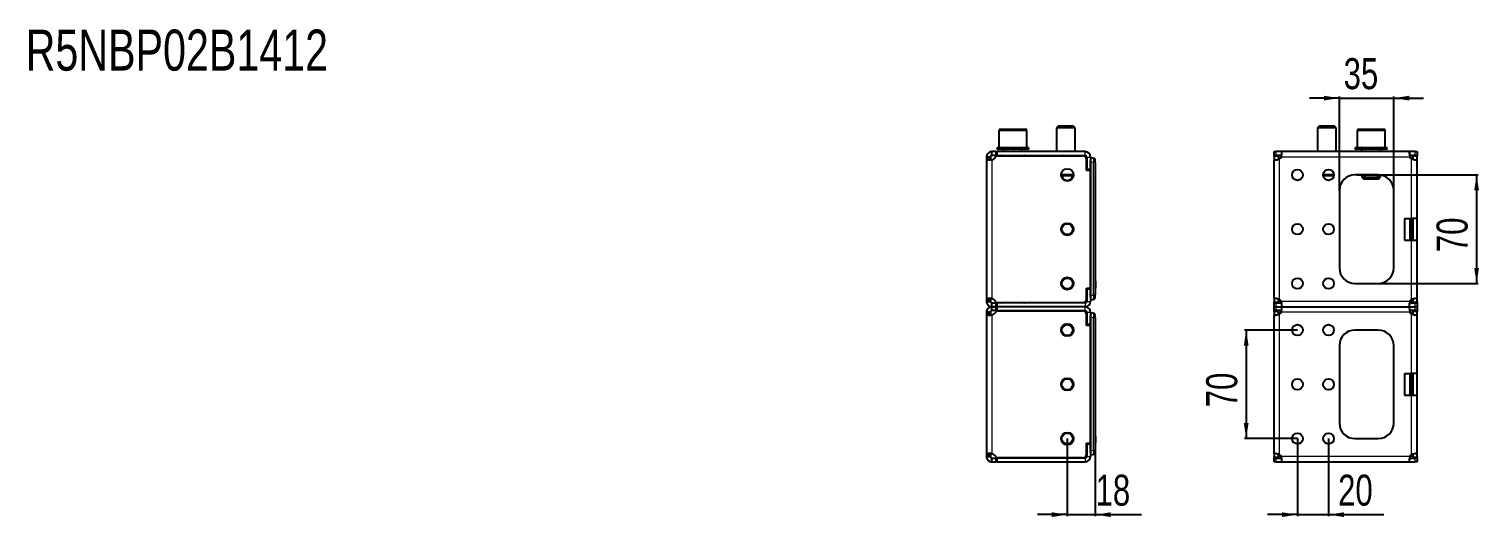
# Model space of a CAD drawing. Header units: millimetres. Extents: x 0 to 4249, y -962 to 568.
# Drawn here: x 2048 to 2981, y 254 to 568 of the extents above; entities that cross this region are included whole.
import ezdxf

# ---------------------------------------------------------------- set-up
doc = ezdxf.new("R2010")
doc.units = ezdxf.units.MM
doc.layers.add('FORMAT', color=7, linetype='Continuous')
doc.styles.add('SLDTEXTSTYLE0', font='TXT', dxfattribs={"width": 0.75})
doc.dimstyles.new('SLDDIMSTYLE0', dxfattribs={"dimtxt": 20, "dimasz": 10, "dimexe": 0, "dimexo": 0.0625, "dimgap": 5, "dimtad": 2, "dimdec": 1, "dimrnd": 1e-09, "dimzin": 12, "dimdsep": 46, "dimtxsty": 'SLDTEXTSTYLE0', "dimsah": 1, "dimcen": 0.09, "dimadec": 0, "dimazin": 3, "dimtfac": 1, "dimtofl": 0, "dimtmove": 0, "dimatfit": 3, "dimfxl": 0, "dimfrac": 2, "dimtolj": 1, "dimtzin": 12, "dimarcsym": 0})
doc.dimstyles.new('SLDDIMSTYLE1', dxfattribs={"dimtxt": 20, "dimasz": 10, "dimexe": 0, "dimexo": 0.0625, "dimgap": 5, "dimtad": 2, "dimdec": 1, "dimrnd": 1e-09, "dimzin": 12, "dimdsep": 46, "dimtxsty": 'SLDTEXTSTYLE0', "dimsah": 1, "dimcen": 0.09, "dimadec": 0, "dimazin": 3, "dimtfac": 1, "dimtmove": 0, "dimatfit": 0, "dimfxl": 0, "dimfrac": 2, "dimtolj": 1, "dimtzin": 12, "dimarcsym": 0})

# ---------------------------------------------------------------- blocks, each defined once
blk = doc.blocks.new('_D_4')
at = {"layer": 'FORMAT'}
for p, q in [((2716.16, 304.38), (2716.16, 254.38)), ((2734.16, 299.63), (2734.16, 254.38)), ((2716.16, 255.38), (2696.93, 255.38)), ((2716.16, 255.38), (2734.16, 255.38)), ((2734.16, 255.38), (2763.94, 255.38))]:
    blk.add_line(p, q, dxfattribs=at)
for points in [[(2716.16, 255.38), (2706.16, 256.92), (2706.16, 253.85)], [(2734.16, 255.38), (2744.16, 253.85), (2744.16, 256.92)]]:
    blk.add_solid(points, dxfattribs=at)
at = {"layer": 'FORMAT', "insert": (2734.38, 281.17), "char_height": 20, "attachment_point": 1, "style": 'SLDTEXTSTYLE0'}
blk.add_mtext('18', dxfattribs=at)
blk = doc.blocks.new('_D_7')
at = {"layer": 'FORMAT'}
for p, q in [((2916.38, 474.39), (2980.72, 474.39)), ((2979.72, 474.39), (2979.72, 404.39)), ((2916.38, 404.39), (2980.72, 404.39))]:
    blk.add_line(p, q, dxfattribs=at)
for points in [[(2979.72, 474.39), (2978.19, 464.39), (2981.26, 464.39)], [(2979.72, 404.39), (2981.26, 414.39), (2978.19, 414.39)]]:
    blk.add_solid(points, dxfattribs=at)
at = {"layer": 'FORMAT', "insert": (2953.94, 424.61), "char_height": 20, "attachment_point": 1, "rotation": 90, "style": 'SLDTEXTSTYLE0'}
blk.add_mtext('70', dxfattribs=at)
blk = doc.blocks.new('_D_8')
at = {"layer": 'FORMAT'}
for p, q in [((2891.37, 523.89), (2872.14, 523.89)), ((2891.37, 464.4), (2891.37, 524.89)), ((2891.37, 523.89), (2926.37, 523.89)), ((2926.37, 464.4), (2926.37, 524.89)), ((2926.37, 523.89), (2945.6, 523.89))]:
    blk.add_line(p, q, dxfattribs=at)
for points in [[(2891.37, 523.89), (2881.37, 525.43), (2881.37, 522.35)], [(2926.37, 523.89), (2936.37, 522.35), (2936.37, 525.43)]]:
    blk.add_solid(points, dxfattribs=at)
at = {"layer": 'FORMAT', "insert": (2894.09, 549.67), "char_height": 20, "attachment_point": 1, "style": 'SLDTEXTSTYLE0'}
blk.add_mtext('35', dxfattribs=at)
blk = doc.blocks.new('_D_9')
at = {"layer": 'FORMAT'}
for p, q in [((2864.37, 304.38), (2864.37, 254.38)), ((2884.37, 304.38), (2884.37, 254.38)), ((2864.37, 255.38), (2845.14, 255.38)), ((2864.37, 255.38), (2884.37, 255.38)), ((2884.37, 255.38), (2920.09, 255.38))]:
    blk.add_line(p, q, dxfattribs=at)
for points in [[(2864.37, 255.38), (2854.37, 256.92), (2854.37, 253.85)], [(2884.37, 255.38), (2894.37, 253.85), (2894.37, 256.92)]]:
    blk.add_solid(points, dxfattribs=at)
at = {"layer": 'FORMAT', "insert": (2890.53, 281.17), "char_height": 20, "attachment_point": 1, "style": 'SLDTEXTSTYLE0'}
blk.add_mtext('20', dxfattribs=at)
blk = doc.blocks.new('_D_10')
at = {"layer": 'FORMAT'}
for p, q in [((2864.36, 374.39), (2830.36, 374.39)), ((2831.36, 374.39), (2831.36, 304.39)), ((2864.36, 304.39), (2830.36, 304.39))]:
    blk.add_line(p, q, dxfattribs=at)
for points in [[(2831.36, 374.39), (2829.82, 364.39), (2832.9, 364.39)], [(2831.36, 304.39), (2832.9, 314.39), (2829.82, 314.39)]]:
    blk.add_solid(points, dxfattribs=at)
at = {"layer": 'FORMAT', "insert": (2805.58, 324.61), "char_height": 20, "attachment_point": 1, "rotation": 90, "style": 'SLDTEXTSTYLE0'}
blk.add_mtext('70', dxfattribs=at)

msp = doc.modelspace()

# ---------------------------------------------------------------- linework, layer by layer
at = {"color": 7, "linetype": 'Continuous', "lineweight": 25}
for p, q in [((2710.24, 505.89), (2709.16, 504.82)), ((2709.16, 504.82), (2709.16, 489.39)), ((2721.16, 504.82), (2709.16, 504.82)), ((2720.09, 505.89), (2710.24, 505.89)), ((2721.16, 504.82), (2720.09, 505.89)), ((2721.16, 489.39), (2721.16, 504.82)), ((2878.44, 505.89), (2877.37, 504.82)), ((2877.37, 504.82), (2877.37, 489.39)), ((2889.37, 504.82), (2877.37, 504.82)), ((2888.29, 505.89), (2878.44, 505.89)), ((2889.37, 504.82), (2888.29, 505.89)), ((2889.37, 489.39), (2889.37, 504.82)), ((2672.16, 502.89), (2672.16, 491.89)), ((2673.16, 503.89), (2689.16, 503.89)), ((2690.16, 491.89), (2690.16, 502.89)), ((2902.87, 502.89), (2902.87, 491.89)), ((2903.87, 503.89), (2911.69, 503.89)), ((2911.69, 503.89), (2919.87, 503.89)), ((2920.87, 491.89), (2920.87, 502.89)), ((2664.16, 485.89), (2664.16, 484.67)), ((2666.66, 485.89), (2664.16, 485.89)), ((2666.66, 485.89), (2666.66, 484.67)), ((2667.66, 486.89), (2667.66, 489.39)), ((2670.06, 489.39), (2667.66, 489.39)), ((2670.07, 486.89), (2667.66, 486.89)), ((2670.06, 489.39), (2670.06, 486.89)), ((2670.06, 489.39), (2671.06, 489.39)), ((2671.06, 486.89), (2670.06, 486.89)), ((2670.91, 491.89), (2670.91, 490.89)), ((2670.91, 491.89), (2670.92, 491.89)), ((2670.91, 490.89), (2670.92, 490.89)), ((2670.92, 491.89), (2670.92, 491.64)), ((2671.71, 491.89), (2670.92, 491.89)), ((2670.92, 490.89), (2670.92, 491.14)), ((2671.71, 490.89), (2670.92, 490.89)), ((2727.66, 489.39), (2671.06, 489.39)), ((2671.06, 486.89), (2727.66, 486.89)), ((2671.09, 486.79), (2726.06, 486.79)), ((2671.71, 491.89), (2671.81, 491.89)), ((2671.71, 490.89), (2671.81, 490.89)), ((2671.81, 491.89), (2671.81, 491.64)), ((2673.95, 491.89), (2671.81, 491.89)), ((2671.81, 490.89), (2671.81, 491.14)), ((2673.95, 490.89), (2671.81, 490.89)), ((2673.95, 491.89), (2674.13, 491.89)), ((2673.95, 490.89), (2674.13, 490.89)), ((2674.13, 491.89), (2674.13, 491.64)), ((2677.29, 491.89), (2674.13, 491.89)), ((2674.13, 490.89), (2674.13, 491.14)), ((2677.29, 490.89), (2674.13, 490.89)), ((2675.16, 490.89), (2675.16, 489.39)), ((2677.29, 491.89), (2677.52, 491.89)), ((2677.29, 490.89), (2677.52, 490.89)), ((2677.52, 491.89), (2677.52, 491.64)), ((2681.21, 491.89), (2677.52, 491.89)), ((2677.52, 490.89), (2677.52, 491.14)), ((2681.21, 490.89), (2677.52, 490.89)), ((2681.21, 491.89), (2681.3, 491.89)), ((2681.21, 490.89), (2681.39, 490.89)), ((2681.39, 490.89), (2681.46, 490.89)), ((2681.43, 491.89), (2681.46, 491.89)), ((2681.46, 491.89), (2681.46, 491.64)), ((2685.13, 491.89), (2681.46, 491.89)), ((2681.46, 490.89), (2681.46, 491.14)), ((2685.13, 490.89), (2681.46, 490.89)), ((2685.13, 491.89), (2685.36, 491.89)), ((2685.13, 490.89), (2685.36, 490.89)), ((2685.36, 491.89), (2685.36, 491.64)), ((2688.45, 491.89), (2685.36, 491.89)), ((2685.36, 490.89), (2685.36, 491.14)), ((2688.45, 490.89), (2685.36, 490.89)), ((2687.16, 489.39), (2687.16, 490.89)), ((2688.45, 491.89), (2688.62, 491.89)), ((2688.45, 490.89), (2688.62, 490.89)), ((2688.62, 491.89), (2688.62, 491.64)), ((2690.65, 491.89), (2688.62, 491.89)), ((2688.62, 490.89), (2688.62, 491.14)), ((2690.65, 490.89), (2688.62, 490.89)), ((2690.65, 491.89), (2690.74, 491.89)), ((2690.65, 490.89), (2690.74, 490.89)), ((2690.74, 491.89), (2690.74, 491.64)), ((2691.41, 491.89), (2690.74, 491.89)), ((2690.74, 490.89), (2690.74, 491.14)), ((2691.41, 490.89), (2690.74, 490.89)), ((2691.41, 490.89), (2691.41, 491.89)), ((2704.91, 486.89), (2704.91, 486.79)), ((2705.2, 486.89), (2705.2, 486.79)), ((2706.89, 486.89), (2706.89, 486.79)), ((2709.84, 486.89), (2709.84, 486.79)), ((2713.6, 486.89), (2713.6, 486.79)), ((2717.59, 486.89), (2717.59, 486.79)), ((2721.22, 486.89), (2721.22, 486.79)), ((2723.92, 486.89), (2723.92, 486.79)), ((2725.29, 486.89), (2725.29, 486.79)), ((2725.41, 486.79), (2725.41, 486.89)), ((2728.66, 485.89), (2728.66, 477.94)), ((2731.16, 485.89), (2731.16, 477.94)), ((2731.16, 485.64), (2731.36, 485.64)), ((2731.36, 485.64), (2733.05, 485.19)), ((2849.37, 486.89), (2849.37, 489.39)), ((2849.37, 489.39), (2850.48, 489.39)), ((2850.48, 486.89), (2849.37, 486.89)), ((2849.37, 486.89), (2849.37, 486.79)), ((2849.37, 486.79), (2851.87, 486.79)), ((2849.37, 486.18), (2849.37, 486.79)), ((2849.37, 486.18), (2849.37, 484.12)), ((2854.2, 489.39), (2850.48, 489.39)), ((2854.2, 486.89), (2850.48, 486.89)), ((2851.87, 486.79), (2851.87, 486.18)), ((2851.87, 486.18), (2851.87, 484.36)), ((2936.54, 489.39), (2854.2, 489.39)), ((2854.2, 489.39), (2854.2, 487.18)), ((2901.62, 491.89), (2901.62, 490.89)), ((2901.62, 491.89), (2901.63, 491.89)), ((2901.62, 490.89), (2901.63, 490.89)), ((2901.63, 491.89), (2901.63, 491.64)), ((2902.46, 491.89), (2901.63, 491.89)), ((2901.63, 490.89), (2901.63, 491.14)), ((2902.46, 490.89), (2901.63, 490.89)), ((2902.46, 491.89), (2902.56, 491.89)), ((2902.46, 490.89), (2902.56, 490.89)), ((2902.56, 491.89), (2902.56, 491.64)), ((2904.73, 491.89), (2902.56, 491.89)), ((2902.56, 490.89), (2902.56, 491.14)), ((2904.73, 490.89), (2902.56, 490.89)), ((2904.73, 491.89), (2904.91, 491.89)), ((2904.73, 490.89), (2904.91, 490.89)), ((2904.91, 491.89), (2904.91, 491.64)), ((2908.08, 491.89), (2904.91, 491.89)), ((2904.91, 490.89), (2904.91, 491.14)), ((2908.08, 490.89), (2904.91, 490.89)), ((2905.87, 490.89), (2905.87, 489.39)), ((2908.08, 491.89), (2908.32, 491.89)), ((2908.08, 490.89), (2908.32, 490.89)), ((2908.32, 491.89), (2908.32, 491.64)), ((2912.02, 491.89), (2908.32, 491.89)), ((2908.32, 490.89), (2908.32, 491.14)), ((2912.02, 490.89), (2908.32, 490.89)), ((2912.02, 491.89), (2912.09, 491.89)), ((2912.02, 490.89), (2912.17, 490.89)), ((2912.17, 490.89), (2912.26, 490.89)), ((2912.22, 491.89), (2912.26, 491.89)), ((2912.26, 491.89), (2912.26, 491.64)), ((2915.93, 491.89), (2912.26, 491.89)), ((2912.26, 490.89), (2912.26, 491.14)), ((2915.93, 490.89), (2912.26, 490.89)), ((2915.93, 491.89), (2916.15, 491.89)), ((2915.93, 490.89), (2916.15, 490.89)), ((2916.15, 491.89), (2916.15, 491.64)), ((2919.22, 491.89), (2916.15, 491.89)), ((2916.15, 490.89), (2916.15, 491.14)), ((2919.22, 490.89), (2916.15, 490.89)), ((2917.87, 489.39), (2917.87, 490.89)), ((2919.22, 491.89), (2919.39, 491.89)), ((2919.22, 490.89), (2919.39, 490.89)), ((2919.39, 491.89), (2919.39, 491.64)), ((2921.39, 491.89), (2919.39, 491.89)), ((2919.39, 490.89), (2919.39, 491.14)), ((2921.39, 490.89), (2919.39, 490.89)), ((2921.39, 491.89), (2921.48, 491.89)), ((2921.39, 490.89), (2921.48, 490.89)), ((2921.48, 491.89), (2921.48, 491.64)), ((2922.12, 491.89), (2921.48, 491.89)), ((2921.48, 490.89), (2921.48, 491.14)), ((2922.12, 490.89), (2921.48, 490.89)), ((2922.12, 490.89), (2922.12, 491.89)), ((2936.54, 489.39), (2936.54, 486.89)), ((2940.26, 489.39), (2936.54, 489.39)), ((2940.26, 486.89), (2936.54, 486.89)), ((2938.87, 486.79), (2941.37, 486.79)), ((2938.87, 486.18), (2938.87, 486.79)), ((2938.87, 484.34), (2938.87, 486.18)), ((2940.26, 489.39), (2941.37, 489.39)), ((2941.37, 486.89), (2940.26, 486.89)), ((2941.37, 489.39), (2941.37, 486.89)), ((2941.37, 486.79), (2941.37, 486.89)), ((2941.37, 486.79), (2941.37, 486.18)), ((2941.37, 484.12), (2941.37, 486.18)), ((2664.16, 484.67), (2664.16, 394.11)), ((2666.66, 484.67), (2664.16, 484.67)), ((2728.56, 477.29), (2728.56, 484.29)), ((2728.56, 478.87), (2728.66, 478.66)), ((2731.16, 477.29), (2728.56, 477.29)), ((2731.16, 477.94), (2728.66, 477.94)), ((2731.16, 395.92), (2731.16, 483.37)), ((2731.16, 477.29), (2731.16, 401.49)), ((2731.36, 396.54), (2731.36, 482.74)), ((2734.16, 482.29), (2734.16, 483.74)), ((2734.16, 482.29), (2734.16, 407.84)), ((2849.37, 394.67), (2849.37, 484.12)), ((2849.37, 484.12), (2850.46, 484.12)), ((2941.37, 446.39), (2941.37, 484.12)), ((2720.13, 473.89), (2712.19, 473.89)), ((2887.83, 473.89), (2880.91, 473.89)), ((2916.37, 474.39), (2901.37, 474.39)), ((2903.04, 474.29), (2903.02, 474.29)), ((2903.04, 474.29), (2903.04, 474.29)), ((2903.14, 474.29), (2903.04, 474.29)), ((2903.14, 474.39), (2903.14, 474.29)), ((2906.4, 474.29), (2903.14, 474.29)), ((2905.87, 474.29), (2905.87, 472.97)), ((2905.87, 472.97), (2906.94, 471.89)), ((2905.87, 472.97), (2911.73, 472.97)), ((2906.4, 474.29), (2908.3, 474.29)), ((2906.94, 471.89), (2911.76, 471.89)), ((2908.85, 474.29), (2908.3, 474.29)), ((2914.89, 474.29), (2908.85, 474.29)), ((2911.73, 472.97), (2917.87, 472.97)), ((2911.76, 471.89), (2916.79, 471.89)), ((2915.44, 474.29), (2914.89, 474.29)), ((2915.44, 474.29), (2917.34, 474.29)), ((2916.79, 471.89), (2917.87, 472.97)), ((2917.78, 474.29), (2917.34, 474.29)), ((2917.87, 472.97), (2917.87, 474.28)), ((2891.37, 464.39), (2891.37, 414.39)), ((2926.37, 414.39), (2926.37, 464.39)), ((2933.37, 446.39), (2937.87, 446.39)), ((2933.37, 446.39), (2933.37, 432.39)), ((2941.37, 446.39), (2937.87, 446.39)), ((2938.87, 432.39), (2938.87, 446.39)), ((2941.37, 432.39), (2941.37, 446.39)), ((2933.37, 432.39), (2937.87, 432.39)), ((2937.87, 432.39), (2941.37, 432.39)), ((2941.37, 394.67), (2941.37, 432.39)), ((2728.56, 401.49), (2731.16, 401.49)), ((2728.56, 394.49), (2728.56, 401.49)), ((2734.16, 407.84), (2734.16, 399.64)), ((2734.36, 405.9), (2734.16, 405.9)), ((2734.36, 405.86), (2734.16, 405.86)), ((2734.36, 405.84), (2734.16, 405.84)), ((2734.36, 401.64), (2734.16, 401.64)), ((2734.36, 401.59), (2734.16, 401.59)), ((2734.36, 405.4), (2734.36, 402.08)), ((2901.37, 404.39), (2916.37, 404.39)), ((2664.16, 394.11), (2666.66, 394.11)), ((2664.16, 394.11), (2664.16, 392.89)), ((2664.16, 392.89), (2666.66, 392.89)), ((2666.66, 394.11), (2666.66, 392.89)), ((2728.56, 400.41), (2728.66, 400.63)), ((2728.66, 400.84), (2728.66, 392.89)), ((2731.16, 400.84), (2728.66, 400.84)), ((2731.16, 400.84), (2731.16, 392.89)), ((2731.36, 393.64), (2731.16, 393.64)), ((2733.05, 394.09), (2731.36, 393.64)), ((2734.16, 399.64), (2734.16, 396.99)), ((2734.16, 395.54), (2734.16, 396.99)), ((2849.37, 394.67), (2849.37, 392.6)), ((2849.37, 391.99), (2849.37, 392.6)), ((2851.87, 394.44), (2851.87, 392.6)), ((2851.87, 392.6), (2851.87, 391.99)), ((2938.87, 392.6), (2938.87, 394.42)), ((2938.87, 391.99), (2938.87, 392.6)), ((2941.37, 394.67), (2940.28, 394.67)), ((2941.37, 392.6), (2941.37, 394.67)), ((2941.37, 392.6), (2941.37, 391.99)), ((2666.66, 385.89), (2664.16, 385.89)), ((2664.16, 385.89), (2664.16, 384.67)), ((2664.16, 384.67), (2664.16, 294.11)), ((2666.66, 384.67), (2664.16, 384.67)), ((2666.66, 385.89), (2666.66, 384.67)), ((2667.66, 389.39), (2667.66, 391.89)), ((2667.66, 391.89), (2670.06, 391.89)), ((2667.66, 386.89), (2667.66, 389.39)), ((2670.07, 389.39), (2667.66, 389.39)), ((2667.66, 389.39), (2670.06, 389.39)), ((2670.06, 386.89), (2667.66, 386.89)), ((2670.06, 391.89), (2670.06, 389.39)), ((2670.06, 391.89), (2671.06, 391.89)), ((2670.06, 389.39), (2670.06, 386.89)), ((2670.06, 389.39), (2671.06, 389.39)), ((2671.06, 386.89), (2670.06, 386.89)), ((2727.66, 391.89), (2671.06, 391.89)), ((2727.66, 389.39), (2671.06, 389.39)), ((2671.06, 386.89), (2727.66, 386.89)), ((2726.06, 391.99), (2671.09, 391.99)), ((2671.09, 386.79), (2726.06, 386.79)), ((2728.56, 377.29), (2728.56, 384.29)), ((2728.66, 385.89), (2728.66, 377.94)), ((2731.16, 385.89), (2731.16, 377.94)), ((2731.16, 385.64), (2731.36, 385.64)), ((2731.16, 295.92), (2731.16, 383.37)), ((2731.36, 385.64), (2733.05, 385.19)), ((2734.16, 382.29), (2734.16, 383.74)), ((2851.87, 391.99), (2849.37, 391.99)), ((2849.37, 391.99), (2849.37, 391.89)), ((2849.37, 389.39), (2849.37, 391.89)), ((2849.37, 391.89), (2850.48, 391.89)), ((2850.48, 389.39), (2849.37, 389.39)), ((2849.37, 386.89), (2849.37, 389.39)), ((2850.48, 386.89), (2849.37, 386.89)), ((2849.37, 386.89), (2849.37, 386.79)), ((2849.37, 386.79), (2851.87, 386.79)), ((2849.37, 386.18), (2849.37, 386.79)), ((2849.37, 386.18), (2849.37, 384.12)), ((2849.37, 294.67), (2849.37, 384.12)), ((2849.37, 384.12), (2850.46, 384.12)), ((2850.48, 391.89), (2854.2, 391.89)), ((2850.48, 389.39), (2854.2, 389.39)), ((2854.2, 386.89), (2850.48, 386.89)), ((2851.87, 386.79), (2851.87, 386.18)), ((2851.87, 386.18), (2851.87, 384.36)), ((2854.2, 391.89), (2854.2, 389.39)), ((2854.2, 389.39), (2936.54, 389.39)), ((2854.2, 389.39), (2854.2, 387.18)), ((2936.54, 391.89), (2940.26, 391.89)), ((2936.54, 389.39), (2936.54, 391.61)), ((2936.54, 389.39), (2940.26, 389.39)), ((2936.54, 389.39), (2936.54, 386.89)), ((2940.26, 386.89), (2936.54, 386.89)), ((2941.37, 391.99), (2938.87, 391.99)), ((2938.87, 386.79), (2941.37, 386.79)), ((2938.87, 386.18), (2938.87, 386.79)), ((2938.87, 384.34), (2938.87, 386.18)), ((2940.26, 391.89), (2941.37, 391.89)), ((2941.37, 389.39), (2940.26, 389.39)), ((2941.37, 386.89), (2940.26, 386.89)), ((2941.37, 391.89), (2941.37, 391.99)), ((2941.37, 391.89), (2941.37, 389.39)), ((2941.37, 389.39), (2941.37, 386.89)), ((2941.37, 386.79), (2941.37, 386.89)), ((2941.37, 386.79), (2941.37, 386.18)), ((2941.37, 384.12), (2941.37, 386.18)), ((2941.37, 346.39), (2941.37, 384.12)), ((2728.56, 378.87), (2728.66, 378.66)), ((2731.16, 377.29), (2728.56, 377.29)), ((2731.16, 377.94), (2728.66, 377.94)), ((2731.16, 377.29), (2731.16, 301.49)), ((2731.36, 296.54), (2731.36, 382.74)), ((2734.16, 382.29), (2734.16, 307.84)), ((2916.37, 374.39), (2901.37, 374.39)), ((2891.37, 364.39), (2891.37, 314.39)), ((2926.37, 314.39), (2926.37, 364.39)), ((2933.37, 346.39), (2937.87, 346.39)), ((2933.37, 346.39), (2933.37, 332.39)), ((2941.37, 346.39), (2937.87, 346.39)), ((2938.87, 332.39), (2938.87, 346.39)), ((2941.37, 332.39), (2941.37, 346.39)), ((2933.37, 332.39), (2937.87, 332.39)), ((2937.87, 332.39), (2941.37, 332.39)), ((2941.37, 294.67), (2941.37, 332.39)), ((2728.56, 301.49), (2731.16, 301.49)), ((2728.56, 294.49), (2728.56, 301.49)), ((2728.56, 300.41), (2728.66, 300.63)), ((2728.66, 300.84), (2728.66, 292.89)), ((2731.16, 300.84), (2728.66, 300.84)), ((2731.16, 300.84), (2731.16, 292.89)), ((2734.16, 307.84), (2734.16, 299.64)), ((2734.36, 305.9), (2734.16, 305.9)), ((2734.36, 305.86), (2734.16, 305.86)), ((2734.36, 305.84), (2734.16, 305.84)), ((2734.36, 301.64), (2734.16, 301.64)), ((2734.36, 301.59), (2734.16, 301.59)), ((2734.16, 299.64), (2734.16, 296.99)), ((2734.36, 305.4), (2734.36, 302.08)), ((2901.37, 304.39), (2916.37, 304.39)), ((2664.16, 294.11), (2666.66, 294.11)), ((2664.16, 294.11), (2664.16, 292.89)), ((2664.16, 292.89), (2666.66, 292.89)), ((2666.66, 294.11), (2666.66, 292.89)), ((2667.66, 289.39), (2667.66, 291.89)), ((2667.66, 291.89), (2670.06, 291.89)), ((2670.06, 291.89), (2670.06, 289.39)), ((2670.06, 291.89), (2671.06, 291.89)), ((2727.66, 291.89), (2671.06, 291.89)), ((2726.06, 291.99), (2671.09, 291.99)), ((2731.36, 293.64), (2731.16, 293.64)), ((2733.05, 294.09), (2731.36, 293.64)), ((2734.16, 295.54), (2734.16, 296.99)), ((2849.37, 294.67), (2849.37, 292.6)), ((2849.37, 291.99), (2849.37, 292.6)), ((2851.87, 291.99), (2849.37, 291.99)), ((2849.37, 291.99), (2849.37, 291.89)), ((2849.37, 289.39), (2849.37, 291.89)), ((2849.37, 291.89), (2850.48, 291.89)), ((2850.48, 291.89), (2854.2, 291.89)), ((2851.87, 294.44), (2851.87, 292.6)), ((2851.87, 292.6), (2851.87, 291.99)), ((2854.2, 291.89), (2854.2, 289.39)), ((2936.54, 291.89), (2940.26, 291.89)), ((2936.54, 289.39), (2936.54, 291.61)), ((2938.87, 292.6), (2938.87, 294.42)), ((2938.87, 291.99), (2938.87, 292.6)), ((2941.37, 291.99), (2938.87, 291.99)), ((2940.26, 291.89), (2941.37, 291.89)), ((2941.37, 294.67), (2940.28, 294.67)), ((2941.37, 292.6), (2941.37, 294.67)), ((2941.37, 292.6), (2941.37, 291.99)), ((2941.37, 291.89), (2941.37, 291.99)), ((2941.37, 291.89), (2941.37, 289.39)), ((2667.66, 289.39), (2670.06, 289.39)), ((2671.06, 289.39), (2670.06, 289.39)), ((2671.06, 289.39), (2727.66, 289.39)), ((2850.48, 289.39), (2849.37, 289.39)), ((2850.48, 289.39), (2854.2, 289.39)), ((2854.2, 289.39), (2936.54, 289.39)), ((2936.54, 289.39), (2940.26, 289.39)), ((2941.37, 289.39), (2940.26, 289.39))]:
    msp.add_line(p, q, dxfattribs=at)
at = {"color": 8, "linetype": 'Continuous', "lineweight": 18}
for p, q in [((2690.16, 502.89), (2672.16, 502.89)), ((2911.66, 502.89), (2902.87, 502.89)), ((2920.87, 502.89), (2911.66, 502.89)), ((2671.06, 489.39), (2671.06, 486.89)), ((2727.66, 486.89), (2727.66, 489.39)), ((2728.66, 485.89), (2731.16, 485.89)), ((2851.87, 486.18), (2849.37, 486.18)), ((2850.48, 489.39), (2850.48, 486.89)), ((2851.87, 485.89), (2853.96, 485.89)), ((2936.78, 485.89), (2853.96, 485.89)), ((2936.78, 485.89), (2938.87, 485.89)), ((2941.37, 486.18), (2938.87, 486.18)), ((2940.26, 486.89), (2940.26, 489.39)), ((2667.66, 484.12), (2667.66, 394.67)), ((2730.97, 477.29), (2730.97, 477.94)), ((2733.05, 482.29), (2731.36, 482.74)), ((2733.05, 396.99), (2733.05, 482.29)), ((2734.16, 482.29), (2733.05, 482.29)), ((2852.87, 394.11), (2852.87, 484.67)), ((2937.87, 446.39), (2937.87, 484.67)), ((2712.19, 474.89), (2720.13, 474.89)), ((2880.91, 474.89), (2887.83, 474.89)), ((2908.3, 474.39), (2908.3, 474.29)), ((2908.85, 474.39), (2908.85, 474.29)), ((2914.89, 474.39), (2914.89, 474.29)), ((2915.44, 474.39), (2915.44, 474.29)), ((2936.67, 432.39), (2936.67, 446.39)), ((2936.87, 446.39), (2936.87, 432.39)), ((2936.98, 432.39), (2936.98, 446.39)), ((2937.18, 446.39), (2937.18, 432.39)), ((2938.06, 432.39), (2938.06, 446.39)), ((2938.26, 446.39), (2938.26, 432.39)), ((2938.37, 432.39), (2938.37, 446.39)), ((2938.57, 446.39), (2938.57, 432.39)), ((2937.87, 394.11), (2937.87, 432.39)), ((2730.97, 400.84), (2730.97, 401.49)), ((2734.36, 405.4), (2734.16, 405.4)), ((2734.36, 402.08), (2734.16, 402.08)), ((2728.66, 392.89), (2731.16, 392.89)), ((2731.36, 396.54), (2733.05, 396.99)), ((2733.05, 396.99), (2734.16, 396.99)), ((2849.37, 392.6), (2851.87, 392.6)), ((2853.96, 392.89), (2851.87, 392.89)), ((2936.78, 392.89), (2853.96, 392.89)), ((2938.87, 392.89), (2936.78, 392.89)), ((2938.87, 392.6), (2941.37, 392.6)), ((2667.66, 384.12), (2667.66, 294.67)), ((2671.06, 391.89), (2671.06, 389.39)), ((2671.06, 389.39), (2671.06, 386.89)), ((2727.66, 391.89), (2727.66, 389.39)), ((2727.66, 386.89), (2727.66, 389.39)), ((2728.66, 385.89), (2731.16, 385.89)), ((2851.87, 386.18), (2849.37, 386.18)), ((2850.48, 391.89), (2850.48, 389.39)), ((2850.48, 389.39), (2850.48, 386.89)), ((2851.87, 385.89), (2853.96, 385.89)), ((2852.87, 294.11), (2852.87, 384.67)), ((2936.78, 385.89), (2853.96, 385.89)), ((2936.78, 385.89), (2938.87, 385.89)), ((2937.87, 346.39), (2937.87, 384.67)), ((2941.37, 386.18), (2938.87, 386.18)), ((2940.26, 389.39), (2940.26, 391.89)), ((2940.26, 386.89), (2940.26, 389.39)), ((2730.97, 377.29), (2730.97, 377.94)), ((2733.05, 382.29), (2731.36, 382.74)), ((2733.05, 296.99), (2733.05, 382.29)), ((2734.16, 382.29), (2733.05, 382.29)), ((2936.67, 332.39), (2936.67, 346.39)), ((2936.87, 346.39), (2936.87, 332.39)), ((2936.98, 332.39), (2936.98, 346.39)), ((2937.18, 346.39), (2937.18, 332.39)), ((2938.06, 332.39), (2938.06, 346.39)), ((2938.26, 346.39), (2938.26, 332.39)), ((2938.37, 332.39), (2938.37, 346.39)), ((2938.57, 346.39), (2938.57, 332.39)), ((2937.87, 294.11), (2937.87, 332.39)), ((2730.97, 300.84), (2730.97, 301.49)), ((2734.36, 305.4), (2734.16, 305.4)), ((2734.36, 302.08), (2734.16, 302.08)), ((2671.06, 291.89), (2671.06, 289.39)), ((2727.66, 291.89), (2727.66, 289.39)), ((2728.66, 292.89), (2731.16, 292.89)), ((2731.36, 296.54), (2733.05, 296.99)), ((2733.05, 296.99), (2734.16, 296.99)), ((2849.37, 292.6), (2851.87, 292.6)), ((2850.48, 291.89), (2850.48, 289.39)), ((2853.96, 292.89), (2851.87, 292.89)), ((2936.78, 292.89), (2853.96, 292.89)), ((2938.87, 292.89), (2936.78, 292.89)), ((2938.87, 292.6), (2941.37, 292.6)), ((2940.26, 289.39), (2940.26, 291.89))]:
    msp.add_line(p, q, dxfattribs=at)
at = {"color": 7, "linetype": 'Continuous', "lineweight": 25}
for centre, radius in [((2716.16, 474.39), 4), ((2864.37, 474.39), 3.5), ((2884.37, 474.39), 3.5), ((2716.16, 439.39), 4), ((2716.16, 439.39), 3.5), ((2864.37, 439.39), 3.5), ((2884.37, 439.39), 3.5), ((2716.16, 404.39), 4), ((2716.16, 404.39), 3.5), ((2864.37, 404.39), 3.5), ((2884.37, 404.39), 3.5), ((2716.16, 374.39), 4), ((2716.16, 374.39), 3.5), ((2864.37, 374.39), 3.5), ((2884.37, 374.39), 3.5), ((2716.16, 339.39), 4), ((2716.16, 339.39), 3.5), ((2864.37, 339.39), 3.5), ((2884.37, 339.39), 3.5), ((2716.16, 304.39), 4), ((2716.16, 304.39), 3.5), ((2864.37, 304.39), 3.5), ((2884.37, 304.39), 3.5)]:
    msp.add_circle(centre, radius, dxfattribs=at)
for centre, radius, start, end in [((2673.16, 502.89), 1, 90, 180), ((2689.16, 502.89), 1, 0, 90), ((2903.87, 502.89), 1, 90, 180), ((2919.87, 502.89), 1, 0, 90), ((2666.94, 487.54), 3.5, 281.89481, 337.11462), ((2671.09, 485.79), 1, 90, 157.11462), ((2673.81, 486.54), 0.35, 45.58469, 90), ((2688.51, 486.54), 0.35, 90, 134.41531), ((2726.06, 484.29), 2.5, 360, 90), ((2727.66, 485.89), 3.5, 360, 90), ((2727.66, 485.89), 1, 360, 90), ((2850.87, 487.54), 3.5, 304.8499, 331.87293), ((2939.87, 487.54), 3.5, 208.12707, 235.1501), ((2732.66, 483.74), 1.5, 0, 75), ((2716.16, 474.39), 3.5, 188.21321, 351.78679), ((2901.37, 464.39), 10, 90, 180), ((2916.37, 464.39), 10, 0, 90), ((2901.37, 414.39), 10, 180, 270), ((2916.37, 414.39), 10, 270, 0), ((2666.94, 391.24), 3.5, 22.88538, 78.10519), ((2671.09, 392.99), 1, 202.88538, 270), ((2726.06, 394.49), 2.5, 270, 0), ((2727.66, 392.89), 3.5, 270, 0), ((2727.66, 392.89), 1, 270, 0), ((2732.66, 395.54), 1.5, 285, 0), ((2850.87, 391.24), 3.5, 28.12707, 55.1501), ((2939.87, 391.24), 3.5, 124.8499, 151.87293), ((2666.94, 387.54), 3.5, 281.89481, 337.11462), ((2671.09, 385.79), 1, 90, 157.11462), ((2673.81, 392.24), 0.35, 270, 314.41531), ((2673.81, 386.54), 0.35, 45.58469, 90), ((2688.51, 392.24), 0.35, 225.58469, 270), ((2688.51, 386.54), 0.35, 90, 134.41531), ((2726.06, 384.29), 2.5, 360, 90), ((2727.66, 385.89), 3.5, 360, 90), ((2727.66, 385.89), 1, 360, 90), ((2732.66, 383.74), 1.5, 0, 75), ((2850.87, 387.54), 3.5, 304.8499, 331.87293), ((2939.87, 387.54), 3.5, 208.12707, 235.1501), ((2901.37, 364.39), 10, 90, 180), ((2916.37, 364.39), 10, 0, 90), ((2901.37, 314.39), 10, 180, 270), ((2916.37, 314.39), 10, 270, 0), ((2666.94, 291.24), 3.5, 22.88538, 78.10519), ((2671.09, 292.99), 1, 202.88538, 270), ((2673.81, 292.24), 0.35, 270, 314.41531), ((2688.51, 292.24), 0.35, 225.58469, 270), ((2726.06, 294.49), 2.5, 270, 0), ((2727.66, 292.89), 3.5, 270, 0), ((2727.66, 292.89), 1, 270, 0), ((2732.66, 295.54), 1.5, 285, 0), ((2850.87, 291.24), 3.5, 28.12707, 55.1501), ((2939.87, 291.24), 3.5, 124.8499, 151.87293)]:
    msp.add_arc(centre, radius, start, end, dxfattribs=at)
for centre, major_axis, start_param, end_param in [((2719.77, 485.64), (11.57, -3.1), 0.067037, 0.253072), ((2719.77, 393.64), (11.57, 3.1), 6.030113, 6.216148), ((2719.77, 385.64), (11.57, -3.1), 0.067037, 0.253072), ((2719.77, 293.64), (11.57, 3.1), 6.030113, 6.216148)]:
    msp.add_ellipse(centre, major_axis=major_axis, ratio=0.250563, start_param=start_param, end_param=end_param, dxfattribs=at)
at = {"color": 8, "linetype": 'Continuous', "lineweight": 18}
for centre, major_axis, start_param, end_param in [((2732.66, 482.19), (0.38, 3), 4.762686, 6.266445), ((2732.66, 397.1), (-0.38, 3), 3.158333, 4.662092), ((2732.66, 382.19), (0.38, 3), 4.762686, 6.266445), ((2732.66, 297.1), (-0.38, 3), 3.158333, 4.662092)]:
    msp.add_ellipse(centre, major_axis=major_axis, ratio=0.123038, start_param=start_param, end_param=end_param, dxfattribs=at)
at = {"color": 7, "linetype": 'Continuous', "lineweight": 25}
for points, knots in [([(2667.66, 489.39), (2667.37, 489.37), (2666.82, 489.33), (2665.91, 488.98), (2665.03, 488.31), (2664.31, 487.2), (2664.21, 486.34), (2664.16, 485.89)], [0, 0, 0, 0, 0.16069, 0.301312, 0.521951, 0.753573, 1, 1, 1, 1]), ([(2667.66, 486.89), (2667.58, 486.89), (2667.42, 486.87), (2667.21, 486.79), (2667.05, 486.69), (2666.92, 486.57), (2666.81, 486.43), (2666.69, 486.19), (2666.67, 486.01), (2666.66, 485.89)], [0, 0, 0, 0, 0.156786, 0.290809, 0.403501, 0.497298, 0.607133, 0.726181, 1, 1, 1, 1]), ([(2670.92, 491.64), (2670.92, 491.68), (2670.91, 491.75), (2670.91, 491.83), (2670.91, 491.87), (2670.91, 491.89)], [0, 0, 0, 0, 0.499981, 0.749988, 1, 1, 1, 1]), ([(2670.91, 490.89), (2670.91, 490.91), (2670.91, 490.95), (2670.91, 491.04), (2670.92, 491.1), (2670.92, 491.14)], [0, 0, 0, 0, 0.25014, 0.50028, 1, 1, 1, 1]), ([(2671.81, 491.64), (2671.79, 491.68), (2671.77, 491.75), (2671.74, 491.83), (2671.72, 491.87), (2671.71, 491.89)], [0, 0, 0, 0, 0.499981, 0.749988, 1, 1, 1, 1]), ([(2671.71, 490.89), (2671.72, 490.91), (2671.74, 490.95), (2671.77, 491.04), (2671.79, 491.1), (2671.81, 491.14)], [0, 0, 0, 0, 0.25014, 0.50028, 1, 1, 1, 1]), ([(2674.13, 491.64), (2674.1, 491.68), (2674.06, 491.75), (2674, 491.83), (2673.97, 491.87), (2673.95, 491.89)], [0, 0, 0, 0, 0.499981, 0.749988, 1, 1, 1, 1]), ([(2673.95, 490.89), (2673.97, 490.91), (2674, 490.95), (2674.06, 491.04), (2674.1, 491.1), (2674.13, 491.14)], [0, 0, 0, 0, 0.25014, 0.50028, 1, 1, 1, 1]), ([(2677.52, 491.64), (2677.48, 491.68), (2677.42, 491.75), (2677.35, 491.83), (2677.31, 491.87), (2677.29, 491.89)], [0, 0, 0, 0, 0.499981, 0.749988, 1, 1, 1, 1]), ([(2677.29, 490.89), (2677.31, 490.91), (2677.35, 490.95), (2677.42, 491.04), (2677.48, 491.1), (2677.52, 491.14)], [0, 0, 0, 0, 0.25014, 0.50028, 1, 1, 1, 1]), ([(2681.46, 491.64), (2681.42, 491.68), (2681.36, 491.75), (2681.28, 491.83), (2681.23, 491.87), (2681.21, 491.89)], [0, 0, 0, 0, 0.499981, 0.749988, 1, 1, 1, 1]), ([(2681.21, 490.89), (2681.23, 490.91), (2681.28, 490.95), (2681.36, 491.04), (2681.42, 491.1), (2681.46, 491.14)], [0, 0, 0, 0, 0.2501401, 0.5002802, 1, 1, 1, 1]), ([(2681.46, 491.64), (2681.45, 491.71), (2681.43, 491.84), (2681.4, 491.88), (2681.39, 491.89)], [0, 0, 0, 0, 0.561794, 1, 1, 1, 1]), ([(2681.46, 491.14), (2681.45, 491.07), (2681.43, 490.94), (2681.4, 490.91), (2681.39, 490.89)], [0, 0, 0, 0, 0.5617942, 1, 1, 1, 1]), ([(2685.36, 491.64), (2685.32, 491.68), (2685.27, 491.75), (2685.19, 491.83), (2685.15, 491.87), (2685.13, 491.89)], [0, 0, 0, 0, 0.4999808, 0.7499881, 1, 1, 1, 1]), ([(2685.13, 490.89), (2685.15, 490.91), (2685.19, 490.95), (2685.27, 491.04), (2685.32, 491.1), (2685.36, 491.14)], [0, 0, 0, 0, 0.25014, 0.50028, 1, 1, 1, 1]), ([(2688.62, 491.64), (2688.59, 491.68), (2688.55, 491.75), (2688.49, 491.83), (2688.46, 491.87), (2688.45, 491.89)], [0, 0, 0, 0, 0.499981, 0.749988, 1, 1, 1, 1]), ([(2688.45, 490.89), (2688.46, 490.91), (2688.49, 490.95), (2688.55, 491.04), (2688.59, 491.1), (2688.62, 491.14)], [0, 0, 0, 0, 0.25014, 0.50028, 1, 1, 1, 1]), ([(2690.74, 491.64), (2690.73, 491.68), (2690.71, 491.75), (2690.68, 491.83), (2690.66, 491.87), (2690.65, 491.89)], [0, 0, 0, 0, 0.499981, 0.749988, 1, 1, 1, 1]), ([(2690.65, 490.89), (2690.66, 490.91), (2690.68, 490.95), (2690.71, 491.04), (2690.73, 491.1), (2690.74, 491.14)], [0, 0, 0, 0, 0.25014, 0.50028, 1, 1, 1, 1]), ([(2705.17, 486.79), (2705.17, 486.8), (2705.16, 486.84), (2705.15, 486.87), (2705.15, 486.89)], [0, 0, 0, 0, 0.374848, 1, 1, 1, 1]), ([(2706.8, 486.79), (2706.8, 486.8), (2706.78, 486.84), (2706.76, 486.87), (2706.75, 486.89)], [0, 0, 0, 0, 0.374848, 1, 1, 1, 1]), ([(2709.71, 486.79), (2709.7, 486.8), (2709.67, 486.84), (2709.64, 486.87), (2709.63, 486.89)], [0, 0, 0, 0, 0.374848, 1, 1, 1, 1]), ([(2713.45, 486.79), (2713.44, 486.8), (2713.4, 486.84), (2713.37, 486.87), (2713.35, 486.89)], [0, 0, 0, 0, 0.374848, 1, 1, 1, 1]), ([(2717.45, 486.79), (2717.43, 486.8), (2717.4, 486.84), (2717.37, 486.87), (2717.35, 486.89)], [0, 0, 0, 0, 0.374848, 1, 1, 1, 1]), ([(2721.1, 486.79), (2721.09, 486.8), (2721.06, 486.84), (2721.03, 486.87), (2721.01, 486.89)], [0, 0, 0, 0, 0.374848, 1, 1, 1, 1]), ([(2723.84, 486.79), (2723.84, 486.8), (2723.82, 486.84), (2723.8, 486.87), (2723.79, 486.89)], [0, 0, 0, 0, 0.374848, 1, 1, 1, 1]), ([(2725.27, 486.79), (2725.27, 486.8), (2725.26, 486.84), (2725.25, 486.87), (2725.25, 486.89)], [0, 0, 0, 0, 0.374848, 1, 1, 1, 1]), ([(2853.96, 485.89), (2854.01, 486.15), (2854.11, 486.64), (2854.26, 487.46), (2854.36, 488.17), (2854.37, 488.74), (2854.35, 489.1), (2854.3, 489.34), (2854.23, 489.37), (2854.2, 489.39)], [0, 0, 0, 0, 0.144067, 0.271276, 0.474907, 0.597997, 0.726338, 0.860245, 1, 1, 1, 1]), ([(2901.63, 491.64), (2901.63, 491.68), (2901.62, 491.75), (2901.62, 491.83), (2901.62, 491.87), (2901.62, 491.89)], [0, 0, 0, 0, 0.499981, 0.749988, 1, 1, 1, 1]), ([(2901.62, 490.89), (2901.62, 490.91), (2901.62, 490.95), (2901.62, 491.04), (2901.63, 491.1), (2901.63, 491.14)], [0, 0, 0, 0, 0.2501401, 0.5002802, 1, 1, 1, 1]), ([(2902.56, 491.64), (2902.54, 491.68), (2902.52, 491.75), (2902.48, 491.83), (2902.46, 491.87), (2902.46, 491.89)], [0, 0, 0, 0, 0.499981, 0.749988, 1, 1, 1, 1]), ([(2902.46, 490.89), (2902.46, 490.91), (2902.48, 490.95), (2902.52, 491.04), (2902.54, 491.1), (2902.56, 491.14)], [0, 0, 0, 0, 0.2501401, 0.5002802, 1, 1, 1, 1]), ([(2904.91, 491.64), (2904.88, 491.68), (2904.83, 491.75), (2904.77, 491.83), (2904.74, 491.87), (2904.73, 491.89)], [0, 0, 0, 0, 0.499981, 0.749988, 1, 1, 1, 1]), ([(2904.73, 490.89), (2904.74, 490.91), (2904.77, 490.95), (2904.83, 491.04), (2904.88, 491.1), (2904.91, 491.14)], [0, 0, 0, 0, 0.25014, 0.50028, 1, 1, 1, 1]), ([(2908.32, 491.64), (2908.28, 491.68), (2908.22, 491.75), (2908.14, 491.83), (2908.1, 491.87), (2908.08, 491.89)], [0, 0, 0, 0, 0.499981, 0.749988, 1, 1, 1, 1]), ([(2908.08, 490.89), (2908.1, 490.91), (2908.14, 490.95), (2908.22, 491.04), (2908.28, 491.1), (2908.32, 491.14)], [0, 0, 0, 0, 0.25014, 0.50028, 1, 1, 1, 1]), ([(2912.26, 491.64), (2912.22, 491.68), (2912.16, 491.75), (2912.08, 491.83), (2912.04, 491.87), (2912.02, 491.89)], [0, 0, 0, 0, 0.499981, 0.749988, 1, 1, 1, 1]), ([(2912.02, 490.89), (2912.04, 490.91), (2912.08, 490.95), (2912.16, 491.04), (2912.22, 491.1), (2912.26, 491.14)], [0, 0, 0, 0, 0.25014, 0.50028, 1, 1, 1, 1]), ([(2912.26, 491.64), (2912.25, 491.71), (2912.21, 491.84), (2912.18, 491.88), (2912.17, 491.89)], [0, 0, 0, 0, 0.561794, 1, 1, 1, 1]), ([(2912.26, 491.14), (2912.25, 491.07), (2912.21, 490.94), (2912.18, 490.91), (2912.17, 490.89)], [0, 0, 0, 0, 0.561794, 1, 1, 1, 1]), ([(2916.15, 491.64), (2916.12, 491.68), (2916.06, 491.75), (2915.98, 491.83), (2915.95, 491.87), (2915.93, 491.89)], [0, 0, 0, 0, 0.499981, 0.749988, 1, 1, 1, 1]), ([(2915.93, 490.89), (2915.95, 490.91), (2915.98, 490.95), (2916.06, 491.04), (2916.12, 491.1), (2916.15, 491.14)], [0, 0, 0, 0, 0.25014, 0.50028, 1, 1, 1, 1]), ([(2919.39, 491.64), (2919.36, 491.68), (2919.32, 491.75), (2919.26, 491.83), (2919.23, 491.87), (2919.22, 491.89)], [0, 0, 0, 0, 0.499981, 0.749988, 1, 1, 1, 1]), ([(2919.22, 490.89), (2919.23, 490.91), (2919.26, 490.95), (2919.32, 491.04), (2919.36, 491.1), (2919.39, 491.14)], [0, 0, 0, 0, 0.25014, 0.50028, 1, 1, 1, 1]), ([(2921.48, 491.64), (2921.47, 491.68), (2921.45, 491.75), (2921.42, 491.83), (2921.4, 491.87), (2921.39, 491.89)], [0, 0, 0, 0, 0.499981, 0.749988, 1, 1, 1, 1]), ([(2921.39, 490.89), (2921.4, 490.91), (2921.42, 490.95), (2921.45, 491.04), (2921.47, 491.1), (2921.48, 491.14)], [0, 0, 0, 0, 0.25014, 0.50028, 1, 1, 1, 1]), ([(2936.54, 489.39), (2936.51, 489.37), (2936.45, 489.33), (2936.38, 488.98), (2936.36, 488.31), (2936.5, 487.2), (2936.69, 486.34), (2936.78, 485.89)], [0, 0, 0, 0, 0.16069, 0.301312, 0.521951, 0.753573, 1, 1, 1, 1]), ([(2664.16, 484.67), (2664.21, 484.54), (2664.3, 484.33), (2664.87, 484.13), (2665.47, 484.06), (2666.1, 484.04), (2666.85, 484.06), (2667.39, 484.1), (2667.66, 484.12)], [0, 0, 0, 0, 0.254149, 0.448213, 0.574908, 0.708872, 0.850468, 1, 1, 1, 1]), ([(2666.66, 484.67), (2666.68, 484.55), (2666.7, 484.35), (2666.85, 484.14), (2666.98, 484.09), (2667.03, 484.08)], [0, 0, 0, 0, 0.488232, 0.819706, 1, 1, 1, 1]), ([(2849.37, 484.12), (2849.39, 484.1), (2849.44, 484.07), (2849.84, 484.06), (2850.55, 484.1), (2851.65, 484.31), (2852.46, 484.55), (2852.87, 484.67)], [0, 0, 0, 0, 0.17084, 0.319217, 0.548103, 0.767822, 1, 1, 1, 1]), ([(2937.87, 484.67), (2938.33, 484.54), (2939.13, 484.33), (2940.04, 484.13), (2940.63, 484.06), (2941.03, 484.04), (2941.31, 484.06), (2941.35, 484.1), (2941.37, 484.12)], [0, 0, 0, 0, 0.254149, 0.448213, 0.574908, 0.708872, 0.850468, 1, 1, 1, 1]), ([(2903.02, 474.29), (2902.98, 474.3), (2902.9, 474.3), (2902.76, 474.33), (2902.68, 474.38), (2902.66, 474.39)], [0, 0, 0, 0, 0.4181065, 0.8377329, 1, 1, 1, 1]), ([(2906.4, 474.29), (2906.33, 474.29), (2906.21, 474.3), (2906.15, 474.36), (2906.12, 474.39)], [0, 0, 0, 0, 0.594904, 1, 1, 1, 1]), ([(2734.36, 405.84), (2734.36, 405.83), (2734.36, 405.82), (2734.36, 405.7), (2734.36, 405.56), (2734.36, 405.45), (2734.36, 405.4)], [0, 0, 0, 0, 0.281303, 0.555629, 0.773878, 1, 1, 1, 1]), ([(2734.36, 402.08), (2734.36, 402.01), (2734.36, 401.89), (2734.36, 401.74), (2734.36, 401.65), (2734.36, 401.64), (2734.36, 401.64)], [0, 0, 0, 0, 0.285197, 0.560428, 0.777044, 1, 1, 1, 1]), ([(2667.66, 394.67), (2667.35, 394.68), (2666.76, 394.71), (2665.81, 394.72), (2664.94, 394.68), (2664.29, 394.47), (2664.2, 394.23), (2664.16, 394.11)], [0, 0, 0, 0, 0.17084, 0.319217, 0.548103, 0.767822, 1, 1, 1, 1]), ([(2664.16, 392.89), (2664.18, 392.63), (2664.21, 392.14), (2664.49, 391.32), (2664.96, 390.61), (2665.58, 390.05), (2666.2, 389.69), (2666.91, 389.44), (2667.41, 389.41), (2667.66, 389.39)], [0, 0, 0, 0, 0.144067, 0.271276, 0.474907, 0.597997, 0.726338, 0.860245, 1, 1, 1, 1]), ([(2667.19, 394.72), (2667.19, 394.72), (2667.12, 394.72), (2667.02, 394.71), (2666.89, 394.66), (2666.79, 394.57), (2666.69, 394.4), (2666.67, 394.23), (2666.66, 394.11)], [0, 0, 0, 0, 0.010499, 0.167595, 0.301027, 0.450649, 0.615637, 1, 1, 1, 1]), ([(2666.66, 392.89), (2666.68, 392.75), (2666.7, 392.56), (2666.82, 392.34), (2666.93, 392.2), (2667.07, 392.08), (2667.25, 391.97), (2667.45, 391.9), (2667.59, 391.9), (2667.66, 391.89)], [0, 0, 0, 0, 0.294103, 0.406373, 0.497014, 0.611853, 0.731691, 0.860101, 1, 1, 1, 1]), ([(2852.87, 394.11), (2852.41, 394.24), (2851.61, 394.46), (2850.7, 394.65), (2850.11, 394.72), (2849.71, 394.74), (2849.43, 394.73), (2849.39, 394.69), (2849.37, 394.67)], [0, 0, 0, 0, 0.254149, 0.448213, 0.574908, 0.708872, 0.850468, 1, 1, 1, 1]), ([(2854.2, 389.39), (2854.23, 389.41), (2854.29, 389.45), (2854.36, 389.81), (2854.38, 390.47), (2854.24, 391.58), (2854.05, 392.45), (2853.96, 392.89)], [0, 0, 0, 0, 0.16069, 0.301312, 0.521951, 0.753573, 1, 1, 1, 1]), ([(2936.78, 392.89), (2936.73, 392.63), (2936.63, 392.14), (2936.48, 391.32), (2936.38, 390.61), (2936.37, 390.05), (2936.39, 389.69), (2936.44, 389.44), (2936.5, 389.41), (2936.54, 389.39)], [0, 0, 0, 0, 0.144067, 0.271276, 0.474907, 0.597997, 0.726338, 0.860245, 1, 1, 1, 1]), ([(2941.37, 394.67), (2941.34, 394.68), (2941.3, 394.71), (2940.9, 394.72), (2940.19, 394.68), (2939.09, 394.47), (2938.28, 394.23), (2937.87, 394.11)], [0, 0, 0, 0, 0.17084, 0.319217, 0.548103, 0.767822, 1, 1, 1, 1]), ([(2667.66, 389.39), (2667.37, 389.37), (2666.82, 389.33), (2665.91, 388.98), (2665.03, 388.31), (2664.31, 387.2), (2664.21, 386.34), (2664.16, 385.89)], [0, 0, 0, 0, 0.16069, 0.301312, 0.521951, 0.753573, 1, 1, 1, 1]), ([(2664.16, 384.67), (2664.21, 384.54), (2664.3, 384.33), (2664.87, 384.13), (2665.47, 384.06), (2666.1, 384.04), (2666.85, 384.06), (2667.39, 384.1), (2667.66, 384.12)], [0, 0, 0, 0, 0.254149, 0.448213, 0.574908, 0.708872, 0.850468, 1, 1, 1, 1]), ([(2667.66, 386.89), (2667.58, 386.89), (2667.42, 386.87), (2667.21, 386.79), (2667.05, 386.69), (2666.92, 386.57), (2666.81, 386.43), (2666.69, 386.19), (2666.67, 386.01), (2666.66, 385.89)], [0, 0, 0, 0, 0.1567865, 0.2908092, 0.4035006, 0.4972984, 0.6071328, 0.7261813, 1, 1, 1, 1]), ([(2666.66, 384.67), (2666.68, 384.55), (2666.7, 384.35), (2666.85, 384.14), (2666.98, 384.09), (2667.03, 384.08)], [0, 0, 0, 0, 0.488232, 0.819706, 1, 1, 1, 1]), ([(2849.37, 384.12), (2849.39, 384.1), (2849.44, 384.07), (2849.84, 384.06), (2850.55, 384.1), (2851.65, 384.31), (2852.46, 384.55), (2852.87, 384.67)], [0, 0, 0, 0, 0.17084, 0.319217, 0.548103, 0.767822, 1, 1, 1, 1]), ([(2853.96, 385.89), (2854.01, 386.15), (2854.11, 386.64), (2854.26, 387.46), (2854.36, 388.17), (2854.37, 388.74), (2854.35, 389.1), (2854.3, 389.34), (2854.23, 389.37), (2854.2, 389.39)], [0, 0, 0, 0, 0.144067, 0.271276, 0.474907, 0.597997, 0.726338, 0.860245, 1, 1, 1, 1]), ([(2936.54, 389.39), (2936.51, 389.37), (2936.45, 389.33), (2936.38, 388.98), (2936.36, 388.31), (2936.5, 387.2), (2936.69, 386.34), (2936.78, 385.89)], [0, 0, 0, 0, 0.16069, 0.301312, 0.521951, 0.753573, 1, 1, 1, 1]), ([(2937.87, 384.67), (2938.33, 384.54), (2939.13, 384.33), (2940.04, 384.13), (2940.63, 384.06), (2941.03, 384.04), (2941.31, 384.06), (2941.35, 384.1), (2941.37, 384.12)], [0, 0, 0, 0, 0.254149, 0.448213, 0.574908, 0.708872, 0.850468, 1, 1, 1, 1]), ([(2734.36, 305.84), (2734.36, 305.83), (2734.36, 305.82), (2734.36, 305.7), (2734.36, 305.56), (2734.36, 305.45), (2734.36, 305.4)], [0, 0, 0, 0, 0.281303, 0.555629, 0.773878, 1, 1, 1, 1]), ([(2734.36, 302.08), (2734.36, 302.01), (2734.36, 301.89), (2734.36, 301.74), (2734.36, 301.65), (2734.36, 301.64), (2734.36, 301.64)], [0, 0, 0, 0, 0.285197, 0.560428, 0.777044, 1, 1, 1, 1]), ([(2667.66, 294.67), (2667.35, 294.68), (2666.76, 294.71), (2665.81, 294.72), (2664.94, 294.68), (2664.29, 294.47), (2664.2, 294.23), (2664.16, 294.11)], [0, 0, 0, 0, 0.17084, 0.319217, 0.548103, 0.767822, 1, 1, 1, 1]), ([(2664.16, 292.89), (2664.18, 292.63), (2664.21, 292.14), (2664.49, 291.32), (2664.96, 290.61), (2665.58, 290.05), (2666.2, 289.69), (2666.91, 289.44), (2667.41, 289.41), (2667.66, 289.39)], [0, 0, 0, 0, 0.144067, 0.271276, 0.474907, 0.597997, 0.726338, 0.860245, 1, 1, 1, 1]), ([(2667.19, 294.72), (2667.19, 294.72), (2667.12, 294.72), (2667.02, 294.71), (2666.89, 294.66), (2666.79, 294.57), (2666.69, 294.4), (2666.67, 294.23), (2666.66, 294.11)], [0, 0, 0, 0, 0.0104995, 0.1675947, 0.3010267, 0.4506494, 0.615637, 1, 1, 1, 1]), ([(2666.66, 292.89), (2666.68, 292.75), (2666.7, 292.56), (2666.82, 292.34), (2666.93, 292.2), (2667.07, 292.08), (2667.25, 291.97), (2667.45, 291.9), (2667.59, 291.9), (2667.66, 291.89)], [0, 0, 0, 0, 0.2941026, 0.4063735, 0.4970139, 0.6118531, 0.7316911, 0.860101, 1, 1, 1, 1]), ([(2852.87, 294.11), (2852.41, 294.24), (2851.61, 294.46), (2850.7, 294.65), (2850.11, 294.72), (2849.71, 294.74), (2849.43, 294.73), (2849.39, 294.69), (2849.37, 294.67)], [0, 0, 0, 0, 0.254149, 0.448213, 0.574908, 0.708872, 0.850468, 1, 1, 1, 1]), ([(2854.2, 289.39), (2854.23, 289.41), (2854.29, 289.45), (2854.36, 289.81), (2854.38, 290.47), (2854.24, 291.58), (2854.05, 292.45), (2853.96, 292.89)], [0, 0, 0, 0, 0.16069, 0.301312, 0.521951, 0.753573, 1, 1, 1, 1]), ([(2936.78, 292.89), (2936.73, 292.63), (2936.63, 292.14), (2936.48, 291.32), (2936.38, 290.61), (2936.37, 290.05), (2936.39, 289.69), (2936.44, 289.44), (2936.5, 289.41), (2936.54, 289.39)], [0, 0, 0, 0, 0.144067, 0.271276, 0.474907, 0.597997, 0.726338, 0.860245, 1, 1, 1, 1]), ([(2941.37, 294.67), (2941.34, 294.68), (2941.3, 294.71), (2940.9, 294.72), (2940.19, 294.68), (2939.09, 294.47), (2938.28, 294.23), (2937.87, 294.11)], [0, 0, 0, 0, 0.17084, 0.319217, 0.548103, 0.767822, 1, 1, 1, 1])]:
    msp.add_open_spline(points, degree=3, knots=knots, dxfattribs=at)

# ---------------------------------------------------------------- texts
at = {"layer": 'FORMAT', "insert": (2045.44, 568.08), "char_height": 26.4583, "attachment_point": 1, "style": 'SLDTEXTSTYLE0'}
msp.add_mtext('R5NBP02B1412', dxfattribs=at)

# ---------------------------------------------------------------- dimensions: what is measured, and where the dimension line sits
at = {"layer": 'FORMAT'}
for base, p1, p2, picture, middle in [((2926.37, 523.89), (2891.37, 464.39), (2926.37, 464.39), '_D_8', (2908.87, 523.89)), ((2734.16, 255.38), (2716.16, 304.39), (2734.16, 299.64), '_D_4', (2749.16, 255.38))]:
    dim = msp.add_linear_dim(base=base, p1=p1, p2=p2, dimstyle='SLDDIMSTYLE1', dxfattribs=at)
    dim.commit()
    dim.dimension.update_dxf_attribs({"geometry": picture, "text_midpoint": middle, "dimtype": 160})
for base, p1, p2, angle, dimstyle, picture, middle in [((2979.72, 404.39), (2916.37, 474.39), (2916.37, 404.39), 90, 'SLDDIMSTYLE0', '_D_7', (2979.72, 439.39)), ((2831.36, 304.39), (2864.37, 374.39), (2864.37, 304.39), 90, 'SLDDIMSTYLE0', '_D_10', (2831.36, 339.39)), ((2884.37, 255.38), (2864.37, 304.39), (2884.37, 304.39), 0, 'SLDDIMSTYLE1', '_D_9', (2905.31, 255.38))]:
    dim = msp.add_linear_dim(base=base, p1=p1, p2=p2, angle=angle, dimstyle=dimstyle, dxfattribs=at)
    dim.commit()
    dim.dimension.update_dxf_attribs({"geometry": picture, "text_midpoint": middle, "dimtype": 160})

doc.saveas('drawing.dxf')
